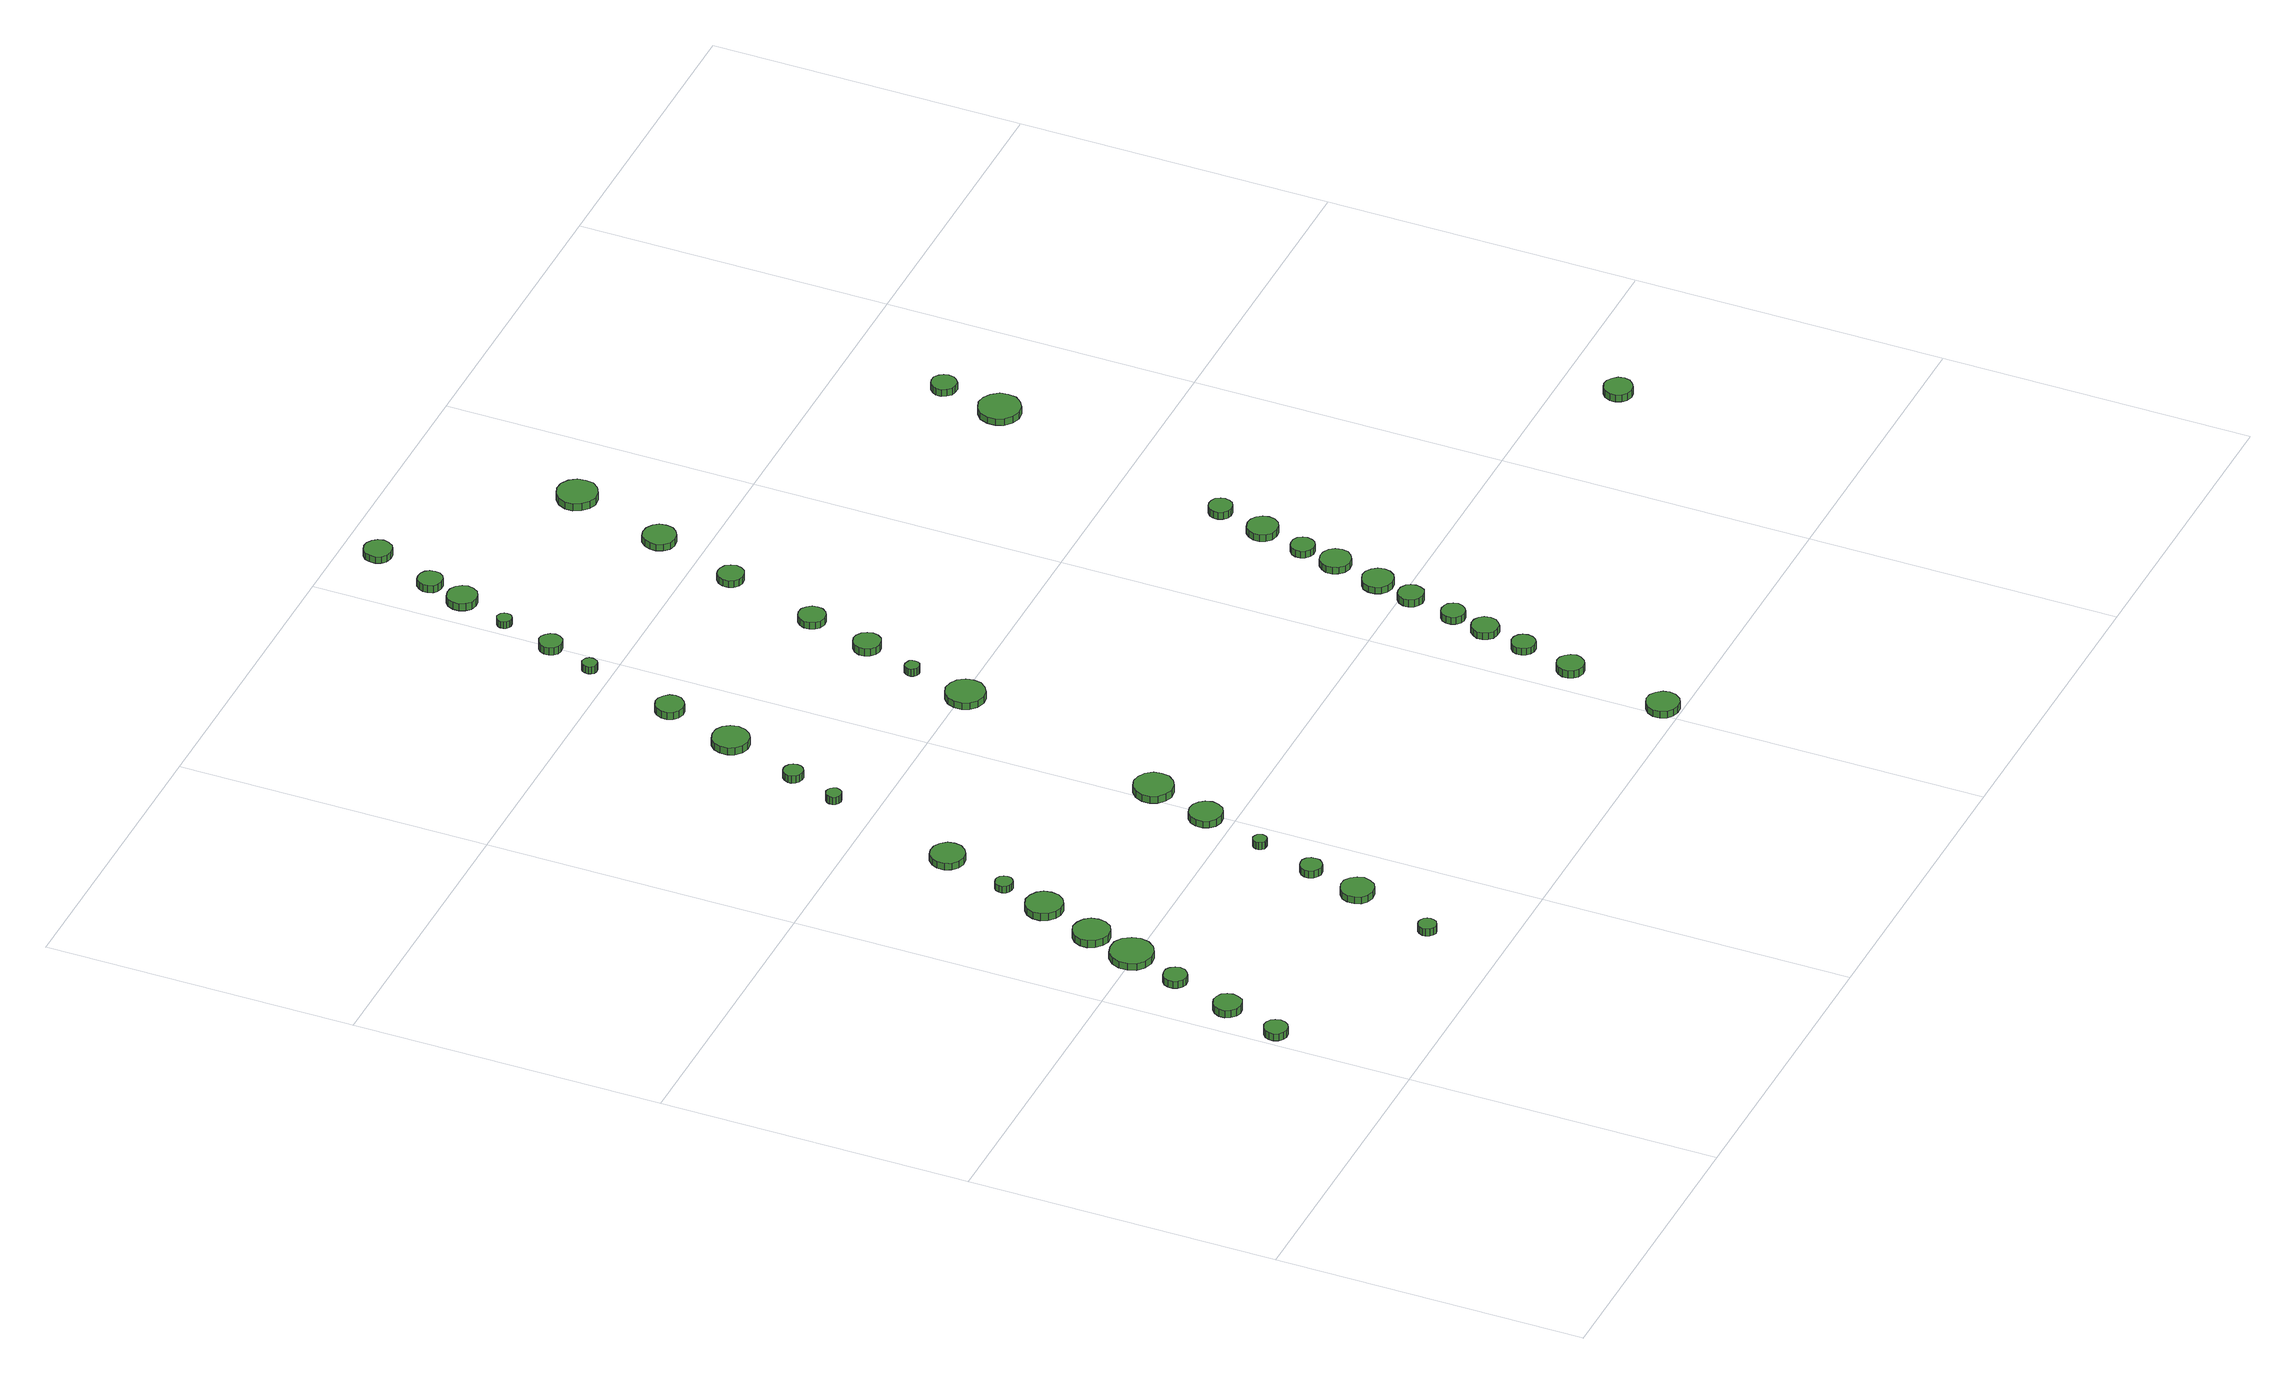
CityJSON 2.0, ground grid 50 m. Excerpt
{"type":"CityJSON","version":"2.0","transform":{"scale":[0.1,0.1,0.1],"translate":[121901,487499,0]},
"CityObjects":{
"tree1":{"type":"SolitaryVegetationObject","attributes":{"function":"something"},"geometry":[{"type":"MultiSurface","lod":"1","boundaries":[[[0,1,2,3,4,5,6,7,8,9,10,11,12,13,14]],[[15,16,17,18,19,20,21,22,23,24,25,26,27,28,29]],[[0,29,28,1]],[[1,28,27,2]],[[2,27,26,3]],[[3,26,25,4]],[[4,25,24,5]],[[5,24,23,6]],[[6,23,22,7]],[[7,22,21,8]],[[8,21,20,9]],[[9,20,19,10]],[[10,19,18,11]],[[11,18,17,12]],[[12,17,16,13]],[[13,16,15,14]],[[14,15,29,0]]]}]},
"tree2":{"type":"SolitaryVegetationObject","attributes":{"function":"something"},"geometry":[{"type":"MultiSurface","lod":"1","boundaries":[[[30,31,32,33,34,35,36,37,38,39,40,41,42,43,44]],[[45,46,47,48,49,50,51,52,53,54,55,56,57,58,59]],[[30,59,58,31]],[[31,58,57,32]],[[32,57,56,33]],[[33,56,55,34]],[[34,55,54,35]],[[35,54,53,36]],[[36,53,52,37]],[[37,52,51,38]],[[38,51,50,39]],[[39,50,49,40]],[[40,49,48,41]],[[41,48,47,42]],[[42,47,46,43]],[[43,46,45,44]],[[44,45,59,30]]]}]},
"tree3":{"type":"SolitaryVegetationObject","attributes":{"function":"something"},"geometry":[{"type":"MultiSurface","lod":"1","boundaries":[[[60,61,62,63,64,65,66,67,68,69,70,71,72,73,74]],[[75,76,77,78,79,80,81,82,83,84,85,86,87,88,89]],[[60,89,88,61]],[[61,88,87,62]],[[62,87,86,63]],[[63,86,85,64]],[[64,85,84,65]],[[65,84,83,66]],[[66,83,82,67]],[[67,82,81,68]],[[68,81,80,69]],[[69,80,79,70]],[[70,79,78,71]],[[71,78,77,72]],[[72,77,76,73]],[[73,76,75,74]],[[74,75,89,60]]]}]},
"tree4":{"type":"SolitaryVegetationObject","attributes":{"function":"something"},"geometry":[{"type":"MultiSurface","lod":"1","boundaries":[[[90,91,92,93,94,95,96,97,98,99,100,101,102,103,104]],[[105,106,107,108,109,110,111,112,113,114,115,116,117,118,119]],[[90,119,118,91]],[[91,118,117,92]],[[92,117,116,93]],[[93,116,115,94]],[[94,115,114,95]],[[95,114,113,96]],[[96,113,112,97]],[[97,112,111,98]],[[98,111,110,99]],[[99,110,109,100]],[[100,109,108,101]],[[101,108,107,102]],[[102,107,106,103]],[[103,106,105,104]],[[104,105,119,90]]]}]},
"tree5":{"type":"SolitaryVegetationObject","attributes":{"function":"something"},"geometry":[{"type":"MultiSurface","lod":"1","boundaries":[[[120,121,122,123,124,125,126,127,128,129,130,131,132,133,134]],[[135,136,137,138,139,140,141,142,143,144,145,146,147,148,149]],[[120,149,148,121]],[[121,148,147,122]],[[122,147,146,123]],[[123,146,145,124]],[[124,145,144,125]],[[125,144,143,126]],[[126,143,142,127]],[[127,142,141,128]],[[128,141,140,129]],[[129,140,139,130]],[[130,139,138,131]],[[131,138,137,132]],[[132,137,136,133]],[[133,136,135,134]],[[134,135,149,120]]]}]},
"tree6":{"type":"SolitaryVegetationObject","attributes":{"function":"something"},"geometry":[{"type":"MultiSurface","lod":"1","boundaries":[[[150,151,152,153,154,155,156,157,158,159,160,161,162,163,164]],[[165,166,167,168,169,170,171,172,173,174,175,176,177,178,179]],[[150,179,178,151]],[[151,178,177,152]],[[152,177,176,153]],[[153,176,175,154]],[[154,175,174,155]],[[155,174,173,156]],[[156,173,172,157]],[[157,172,171,158]],[[158,171,170,159]],[[159,170,169,160]],[[160,169,168,161]],[[161,168,167,162]],[[162,167,166,163]],[[163,166,165,164]],[[164,165,179,150]]]}]},
"tree7":{"type":"SolitaryVegetationObject","attributes":{"function":"something"},"geometry":[{"type":"MultiSurface","lod":"1","boundaries":[[[180,181,182,183,184,185,186,187,188,189,190,191,192,193,194]],[[195,196,197,198,199,200,201,202,203,204,205,206,207,208,209]],[[180,209,208,181]],[[181,208,207,182]],[[182,207,206,183]],[[183,206,205,184]],[[184,205,204,185]],[[185,204,203,186]],[[186,203,202,187]],[[187,202,201,188]],[[188,201,200,189]],[[189,200,199,190]],[[190,199,198,191]],[[191,198,197,192]],[[192,197,196,193]],[[193,196,195,194]],[[194,195,209,180]]]}]},
"tree8":{"type":"SolitaryVegetationObject","attributes":{"function":"something"},"geometry":[{"type":"MultiSurface","lod":"1","boundaries":[[[210,211,212,213,214,215,216,217,218,219,220,221,222,223,224]],[[225,226,227,228,229,230,231,232,233,234,235,236,237,238,239]],[[210,239,238,211]],[[211,238,237,212]],[[212,237,236,213]],[[213,236,235,214]],[[214,235,234,215]],[[215,234,233,216]],[[216,233,232,217]],[[217,232,231,218]],[[218,231,230,219]],[[219,230,229,220]],[[220,229,228,221]],[[221,228,227,222]],[[222,227,226,223]],[[223,226,225,224]],[[224,225,239,210]]]}]},
"tree9":{"type":"SolitaryVegetationObject","attributes":{"function":"something"},"geometry":[{"type":"MultiSurface","lod":"1","boundaries":[[[240,241,242,243,244,245,246,247,248,249,250,251,252,253,254]],[[255,256,257,258,259,260,261,262,263,264,265,266,267,268,269]],[[240,269,268,241]],[[241,268,267,242]],[[242,267,266,243]],[[243,266,265,244]],[[244,265,264,245]],[[245,264,263,246]],[[246,263,262,247]],[[247,262,261,248]],[[248,261,260,249]],[[249,260,259,250]],[[250,259,258,251]],[[251,258,257,252]],[[252,257,256,253]],[[253,256,255,254]],[[254,255,269,240]]]}]},
"tree10":{"type":"SolitaryVegetationObject","attributes":{"function":"something"},"geometry":[{"type":"MultiSurface","lod":"1","boundaries":[[[270,271,272,273,274,275,276,277,278,279,280,281,282,283,284]],[[285,286,287,288,289,290,291,292,293,294,295,296,297,298,299]],[[270,299,298,271]],[[271,298,297,272]],[[272,297,296,273]],[[273,296,295,274]],[[274,295,294,275]],[[275,294,293,276]],[[276,293,292,277]],[[277,292,291,278]],[[278,291,290,279]],[[279,290,289,280]],[[280,289,288,281]],[[281,288,287,282]],[[282,287,286,283]],[[283,286,285,284]],[[284,285,299,270]]]}]},
"tree11":{"type":"SolitaryVegetationObject","attributes":{"function":"something"},"geometry":[{"type":"MultiSurface","lod":"1","boundaries":[[[300,301,302,303,304,305,306,307,308,309,310,311,312,313,314]],[[315,316,317,318,319,320,321,322,323,324,325,326,327,328,329]],[[300,329,328,301]],[[301,328,327,302]],[[302,327,326,303]],[[303,326,325,304]],[[304,325,324,305]],[[305,324,323,306]],[[306,323,322,307]],[[307,322,321,308]],[[308,321,320,309]],[[309,320,319,310]],[[310,319,318,311]],[[311,318,317,312]],[[312,317,316,313]],[[313,316,315,314]],[[314,315,329,300]]]}]},
"tree12":{"type":"SolitaryVegetationObject","attributes":{"function":"something"},"geometry":[{"type":"MultiSurface","lod":"1","boundaries":[[[330,331,332,333,334,335,336,337,338,339,340,341,342,343,344]],[[345,346,347,348,349,350,351,352,353,354,355,356,357,358,359]],[[330,359,358,331]],[[331,358,357,332]],[[332,357,356,333]],[[333,356,355,334]],[[334,355,354,335]],[[335,354,353,336]],[[336,353,352,337]],[[337,352,351,338]],[[338,351,350,339]],[[339,350,349,340]],[[340,349,348,341]],[[341,348,347,342]],[[342,347,346,343]],[[343,346,345,344]],[[344,345,359,330]]]}]},
"tree13":{"type":"SolitaryVegetationObject","attributes":{"function":"something"},"geometry":[{"type":"MultiSurface","lod":"1","boundaries":[[[360,361,362,363,364,365,366,367,368,369,370,371,372,373,374]],[[375,376,377,378,379,380,381,382,383,384,385,386,387,388,389]],[[360,389,388,361]],[[361,388,387,362]],[[362,387,386,363]],[[363,386,385,364]],[[364,385,384,365]],[[365,384,383,366]],[[366,383,382,367]],[[367,382,381,368]],[[368,381,380,369]],[[369,380,379,370]],[[370,379,378,371]],[[371,378,377,372]],[[372,377,376,373]],[[373,376,375,374]],[[374,375,389,360]]]}]},
"tree14":{"type":"SolitaryVegetationObject","attributes":{"function":"something"},"geometry":[{"type":"MultiSurface","lod":"1","boundaries":[[[390,391,392,393,394,395,396,397,398,399,400,401,402,403,404]],[[405,406,407,408,409,410,411,412,413,414,415,416,417,418,419]],[[390,419,418,391]],[[391,418,417,392]],[[392,417,416,393]],[[393,416,415,394]],[[394,415,414,395]],[[395,414,413,396]],[[396,413,412,397]],[[397,412,411,398]],[[398,411,410,399]],[[399,410,409,400]],[[400,409,408,401]],[[401,408,407,402]],[[402,407,406,403]],[[403,406,405,404]],[[404,405,419,390]]]}]},
"tree15":{"type":"SolitaryVegetationObject","attributes":{"function":"something"},"geometry":[{"type":"MultiSurface","lod":"1","boundaries":[[[420,421,422,423,424,425,426,427,428,429,430,431,432,433,434]],[[435,436,437,438,439,440,441,442,443,444,445,446,447,448,449]],[[420,449,448,421]],[[421,448,447,422]],[[422,447,446,423]],[[423,446,445,424]],[[424,445,444,425]],[[425,444,443,426]],[[426,443,442,427]],[[427,442,441,428]],[[428,441,440,429]],[[429,440,439,430]],[[430,439,438,431]],[[431,438,437,432]],[[432,437,436,433]],[[433,436,435,434]],[[434,435,449,420]]]}]},
"tree16":{"type":"SolitaryVegetationObject","attributes":{"function":"something"},"geometry":[{"type":"MultiSurface","lod":"1","boundaries":[[[450,451,452,453,454,455,456,457,458,459,460,461,462,463,464]],[[465,466,467,468,469,470,471,472,473,474,475,476,477,478,479]],[[450,479,478,451]],[[451,478,477,452]],[[452,477,476,453]],[[453,476,475,454]],[[454,475,474,455]],[[455,474,473,456]],[[456,473,472,457]],[[457,472,471,458]],[[458,471,470,459]],[[459,470,469,460]],[[460,469,468,461]],[[461,468,467,462]],[[462,467,466,463]],[[463,466,465,464]],[[464,465,479,450]]]}]},
"tree17":{"type":"SolitaryVegetationObject","attributes":{"function":"something"},"geometry":[{"type":"MultiSurface","lod":"1","boundaries":[[[480,481,482,483,484,485,486,487,488,489,490,491,492,493,494]],[[495,496,497,498,499,500,501,502,503,504,505,506,507,508,509]],[[480,509,508,481]],[[481,508,507,482]],[[482,507,506,483]],[[483,506,505,484]],[[484,505,504,485]],[[485,504,503,486]],[[486,503,502,487]],[[487,502,501,488]],[[488,501,500,489]],[[489,500,499,490]],[[490,499,498,491]],[[491,498,497,492]],[[492,497,496,493]],[[493,496,495,494]],[[494,495,509,480]]]}]},
"tree18":{"type":"SolitaryVegetationObject","attributes":{"function":"something"},"geometry":[{"type":"MultiSurface","lod":"1","boundaries":[[[510,511,512,513,514,515,516,517,518,519,520,521,522,523,524]],[[525,526,527,528,529,530,531,532,533,534,535,536,537,538,539]],[[510,539,538,511]],[[511,538,537,512]],[[512,537,536,513]],[[513,536,535,514]],[[514,535,534,515]],[[515,534,533,516]],[[516,533,532,517]],[[517,532,531,518]],[[518,531,530,519]],[[519,530,529,520]],[[520,529,528,521]],[[521,528,527,522]],[[522,527,526,523]],[[523,526,525,524]],[[524,525,539,510]]]}]},
"tree19":{"type":"SolitaryVegetationObject","attributes":{"function":"something"},"geometry":[{"type":"MultiSurface","lod":"1","boundaries":[[[540,541,542,543,544,545,546,547,548,549,550,551,552,553,554]],[[555,556,557,558,559,560,561,562,563,564,565,566,567,568,569]],[[540,569,568,541]],[[541,568,567,542]],[[542,567,566,543]],[[543,566,565,544]],[[544,565,564,545]],[[545,564,563,546]],[[546,563,562,547]],[[547,562,561,548]],[[548,561,560,549]],[[549,560,559,550]],[[550,559,558,551]],[[551,558,557,552]],[[552,557,556,553]],[[553,556,555,554]],[[554,555,569,540]]]}]},
"tree20":{"type":"SolitaryVegetationObject","attributes":{"function":"something"},"geometry":[{"type":"MultiSurface","lod":"1","boundaries":[[[570,571,572,573,574,575,576,577,578,579,580,581,582,583,584]],[[585,586,587,588,589,590,591,592,593,594,595,596,597,598,599]],[[570,599,598,571]],[[571,598,597,572]],[[572,597,596,573]],[[573,596,595,574]],[[574,595,594,575]],[[575,594,593,576]],[[576,593,592,577]],[[577,592,591,578]],[[578,591,590,579]],[[579,590,589,580]],[[580,589,588,581]],[[581,588,587,582]],[[582,587,586,583]],[[583,586,585,584]],[[584,585,599,570]]]}]},
"tree21":{"type":"SolitaryVegetationObject","attributes":{"function":"something"},"geometry":[{"type":"MultiSurface","lod":"1","boundaries":[[[600,601,602,603,604,605,606,607,608,609,610,611,612,613,614]],[[615,616,617,618,619,620,621,622,623,624,625,626,627,628,629]],[[600,629,628,601]],[[601,628,627,602]],[[602,627,626,603]],[[603,626,625,604]],[[604,625,624,605]],[[605,624,623,606]],[[606,623,622,607]],[[607,622,621,608]],[[608,621,620,609]],[[609,620,619,610]],[[610,619,618,611]],[[611,618,617,612]],[[612,617,616,613]],[[613,616,615,614]],[[614,615,629,600]]]}]},
"tree22":{"type":"SolitaryVegetationObject","attributes":{"function":"something"},"geometry":[{"type":"MultiSurface","lod":"1","boundaries":[[[630,631,632,633,634,635,636,637,638,639,640,641,642,643,644]],[[645,646,647,648,649,650,651,652,653,654,655,656,657,658,659]],[[630,659,658,631]],[[631,658,657,632]],[[632,657,656,633]],[[633,656,655,634]],[[634,655,654,635]],[[635,654,653,636]],[[636,653,652,637]],[[637,652,651,638]],[[638,651,650,639]],[[639,650,649,640]],[[640,649,648,641]],[[641,648,647,642]],[[642,647,646,643]],[[643,646,645,644]],[[644,645,659,630]]]}]},
"tree23":{"type":"SolitaryVegetationObject","attributes":{"function":"something"},"geometry":[{"type":"MultiSurface","lod":"1","boundaries":[[[660,661,662,663,664,665,666,667,668,669,670,671,672,673,674]],[[675,676,677,678,679,680,681,682,683,684,685,686,687,688,689]],[[660,689,688,661]],[[661,688,687,662]],[[662,687,686,663]],[[663,686,685,664]],[[664,685,684,665]],[[665,684,683,666]],[[666,683,682,667]],[[667,682,681,668]],[[668,681,680,669]],[[669,680,679,670]],[[670,679,678,671]],[[671,678,677,672]],[[672,677,676,673]],[[673,676,675,674]],[[674,675,689,660]]]}]},
"tree24":{"type":"SolitaryVegetationObject","attributes":{"function":"something"},"geometry":[{"type":"MultiSurface","lod":"1","boundaries":[[[690,691,692,693,694,695,696,697,698,699,700,701,702,703,704]],[[705,706,707,708,709,710,711,712,713,714,715,716,717,718,719]],[[690,719,718,691]],[[691,718,717,692]],[[692,717,716,693]],[[693,716,715,694]],[[694,715,714,695]],[[695,714,713,696]],[[696,713,712,697]],[[697,712,711,698]],[[698,711,710,699]],[[699,710,709,700]],[[700,709,708,701]],[[701,708,707,702]],[[702,707,706,703]],[[703,706,705,704]],[[704,705,719,690]]]}]},
"tree25":{"type":"SolitaryVegetationObject","attributes":{"function":"something"},"geometry":[{"type":"MultiSurface","lod":"1","boundaries":[[[720,721,722,723,724,725,726,727,728,729,730,731,732,733,734]],[[735,736,737,738,739,740,741,742,743,744,745,746,747,748,749]],[[720,749,748,721]],[[721,748,747,722]],[[722,747,746,723]],[[723,746,745,724]],[[724,745,744,725]],[[725,744,743,726]],[[726,743,742,727]],[[727,742,741,728]],[[728,741,740,729]],[[729,740,739,730]],[[730,739,738,731]],[[731,738,737,732]],[[732,737,736,733]],[[733,736,735,734]],[[734,735,749,720]]]}]},
"tree26":{"type":"SolitaryVegetationObject","attributes":{"function":"something"},"geometry":[{"type":"MultiSurface","lod":"1","boundaries":[[[750,751,752,753,754,755,756,757,758,759,760,761,762,763,764]],[[765,766,767,768,769,770,771,772,773,774,775,776,777,778,779]],[[750,779,778,751]],[[751,778,777,752]],[[752,777,776,753]],[[753,776,775,754]],[[754,775,774,755]],[[755,774,773,756]],[[756,773,772,757]],[[757,772,771,758]],[[758,771,770,759]],[[759,770,769,760]],[[760,769,768,761]],[[761,768,767,762]],[[762,767,766,763]],[[763,766,765,764]],[[764,765,779,750]]]}]},
"tree27":{"type":"SolitaryVegetationObject","attributes":{"function":"something"},"geometry":[{"type":"MultiSurface","lod":"1","boundaries":[[[780,781,782,783,784,785,786,787,788,789,790,791,792,793,794]],[[795,796,797,798,799,800,801,802,803,804,805,806,807,808,809]],[[780,809,808,781]],[[781,808,807,782]],[[782,807,806,783]],[[783,806,805,784]],[[784,805,804,785]],[[785,804,803,786]],[[786,803,802,787]],[[787,802,801,788]],[[788,801,800,789]],[[789,800,799,790]],[[790,799,798,791]],[[791,798,797,792]],[[792,797,796,793]],[[793,796,795,794]],[[794,795,809,780]]]}]},
"tree28":{"type":"SolitaryVegetationObject","attributes":{"function":"something"},"geometry":[{"type":"MultiSurface","lod":"1","boundaries":[[[810,811,812,813,814,815,816,817,818,819,820,821,822,823,824]],[[825,826,827,828,829,830,831,832,833,834,835,836,837,838,839]],[[810,839,838,811]],[[811,838,837,812]],[[812,837,836,813]],[[813,836,835,814]],[[814,835,834,815]],[[815,834,833,816]],[[816,833,832,817]],[[817,832,831,818]],[[818,831,830,819]],[[819,830,829,820]],[[820,829,828,821]],[[821,828,827,822]],[[822,827,826,823]],[[823,826,825,824]],[[824,825,839,810]]]}]},
"tree29":{"type":"SolitaryVegetationObject","attributes":{"function":"something"},"geometry":[{"type":"MultiSurface","lod":"1","boundaries":[[[840,841,842,843,844,845,846,847,848,849,850,851,852,853,854]],[[855,856,857,858,859,860,861,862,863,864,865,866,867,868,869]],[[840,869,868,841]],[[841,868,867,842]],[[842,867,866,843]],[[843,866,865,844]],[[844,865,864,845]],[[845,864,863,846]],[[846,863,862,847]],[[847,862,861,848]],[[848,861,860,849]],[[849,860,859,850]],[[850,859,858,851]],[[851,858,857,852]],[[852,857,856,853]],[[853,856,855,854]],[[854,855,869,840]]]}]},
"tree30":{"type":"SolitaryVegetationObject","attributes":{"function":"something"},"geometry":[{"type":"MultiSurface","lod":"1","boundaries":[[[870,871,872,873,874,875,876,877,878,879,880,881,882,883,884]],[[885,886,887,888,889,890,891,892,893,894,895,896,897,898,899]],[[870,899,898,871]],[[871,898,897,872]],[[872,897,896,873]],[[873,896,895,874]],[[874,895,894,875]],[[875,894,893,876]],[[876,893,892,877]],[[877,892,891,878]],[[878,891,890,879]],[[879,890,889,880]],[[880,889,888,881]],[[881,888,887,882]],[[882,887,886,883]],[[883,886,885,884]],[[884,885,899,870]]]}]},
"tree31":{"type":"SolitaryVegetationObject","attributes":{"function":"something"},"geometry":[{"type":"MultiSurface","lod":"1","boundaries":[[[900,901,902,903,904,905,906,907,908,909,910,911,912,913,914]],[[915,916,917,918,919,920,921,922,923,924,925,926,927,928,929]],[[900,929,928,901]],[[901,928,927,902]],[[902,927,926,903]],[[903,926,925,904]],[[904,925,924,905]],[[905,924,923,906]],[[906,923,922,907]],[[907,922,921,908]],[[908,921,920,909]],[[909,920,919,910]],[[910,919,918,911]],[[911,918,917,912]],[[912,917,916,913]],[[913,916,915,914]],[[914,915,929,900]]]}]},
"tree32":{"type":"SolitaryVegetationObject","attributes":{"function":"something"},"geometry":[{"type":"MultiSurface","lod":"1","boundaries":[[[930,931,932,933,934,935,936,937,938,939,940,941,942,943,944]],[[945,946,947,948,949,950,951,952,953,954,955,956,957,958,959]],[[930,959,958,931]],[[931,958,957,932]],[[932,957,956,933]],[[933,956,955,934]],[[934,955,954,935]],[[935,954,953,936]],[[936,953,952,937]],[[937,952,951,938]],[[938,951,950,939]],[[939,950,949,940]],[[940,949,948,941]],[[941,948,947,942]],[[942,947,946,943]],[[943,946,945,944]],[[944,945,959,930]]]}]},
"tree33":{"type":"SolitaryVegetationObject","attributes":{"function":"something"},"geometry":[{"type":"MultiSurface","lod":"1","boundaries":[[[960,961,962,963,964,965,966,967,968,969,970,971,972,973,974]],[[975,976,977,978,979,980,981,982,983,984,985,986,987,988,989]],[[960,989,988,961]],[[961,988,987,962]],[[962,987,986,963]],[[963,986,985,964]],[[964,985,984,965]],[[965,984,983,966]],[[966,983,982,967]],[[967,982,981,968]],[[968,981,980,969]],[[969,980,979,970]],[[970,979,978,971]],[[971,978,977,972]],[[972,977,976,973]],[[973,976,975,974]],[[974,975,989,960]]]}]},
"tree34":{"type":"SolitaryVegetationObject","attributes":{"function":"something"},"geometry":[{"type":"MultiSurface","lod":"1","boundaries":[[[990,991,992,993,994,995,996,997,998,999,1000,1001,1002,1003,1004]],[[1005,1006,1007,1008,1009,1010,1011,1012,1013,1014,1015,1016,1017,1018,1019]],[[990,1019,1018,991]],[[991,1018,1017,992]],[[992,1017,1016,993]],[[993,1016,1015,994]],[[994,1015,1014,995]],[[995,1014,1013,996]],[[996,1013,1012,997]],[[997,1012,1011,998]],[[998,1011,1010,999]],[[999,1010,1009,1000]],[[1000,1009,1008,1001]],[[1001,1008,1007,1002]],[[1002,1007,1006,1003]],[[1003,1006,1005,1004]],[[1004,1005,1019,990]]]}]},
"tree35":{"type":"SolitaryVegetationObject","attributes":{"function":"something"},"geometry":[{"type":"MultiSurface","lod":"1","boundaries":[[[1020,1021,1022,1023,1024,1025,1026,1027,1028,1029,1030,1031,1032,1033,1034]],[[1035,1036,1037,1038,1039,1040,1041,1042,1043,1044,1045,1046,1047,1048,1049]],[[1020,1049,1048,1021]],[[1021,1048,1047,1022]],[[1022,1047,1046,1023]],[[1023,1046,1045,1024]],[[1024,1045,1044,1025]],[[1025,1044,1043,1026]],[[1026,1043,1042,1027]],[[1027,1042,1041,1028]],[[1028,1041,1040,1029]],[[1029,1040,1039,1030]],[[1030,1039,1038,1031]],[[1031,1038,1037,1032]],[[1032,1037,1036,1033]],[[1033,1036,1035,1034]],[[1034,1035,1049,1020]]]}]},
"tree36":{"type":"SolitaryVegetationObject","attributes":{"function":"something"},"geometry":[{"type":"MultiSurface","lod":"1","boundaries":[[[1050,1051,1052,1053,1054,1055,1056,1057,1058,1059,1060,1061,1062,1063,1064]],[[1065,1066,1067,1068,1069,1070,1071,1072,1073,1074,1075,1076,1077,1078,1079]],[[1050,1079,1078,1051]],[[1051,1078,1077,1052]],[[1052,1077,1076,1053]],[[1053,1076,1075,1054]],[[1054,1075,1074,1055]],[[1055,1074,1073,1056]],[[1056,1073,1072,1057]],[[1057,1072,1071,1058]],[[1058,1071,1070,1059]],[[1059,1070,1069,1060]],[[1060,1069,1068,1061]],[[1061,1068,1067,1062]],[[1062,1067,1066,1063]],[[1063,1066,1065,1064]],[[1064,1065,1079,1050]]]}]},
"tree37":{"type":"SolitaryVegetationObject","attributes":{"function":"something"},"geometry":[{"type":"MultiSurface","lod":"1","boundaries":[[[1080,1081,1082,1083,1084,1085,1086,1087,1088,1089,1090,1091,1092,1093,1094]],[[1095,1096,1097,1098,1099,1100,1101,1102,1103,1104,1105,1106,1107,1108,1109]],[[1080,1109,1108,1081]],[[1081,1108,1107,1082]],[[1082,1107,1106,1083]],[[1083,1106,1105,1084]],[[1084,1105,1104,1085]],[[1085,1104,1103,1086]],[[1086,1103,1102,1087]],[[1087,1102,1101,1088]],[[1088,1101,1100,1089]],[[1089,1100,1099,1090]],[[1090,1099,1098,1091]],[[1091,1098,1097,1092]],[[1092,1097,1096,1093]],[[1093,1096,1095,1094]],[[1094,1095,1109,1080]]]}]},
"tree38":{"type":"SolitaryVegetationObject","attributes":{"function":"something"},"geometry":[{"type":"MultiSurface","lod":"1","boundaries":[[[1110,1111,1112,1113,1114,1115,1116,1117,1118,1119,1120,1121,1122,1123,1124]],[[1125,1126,1127,1128,1129,1130,1131,1132,1133,1134,1135,1136,1137,1138,1139]],[[1110,1139,1138,1111]],[[1111,1138,1137,1112]],[[1112,1137,1136,1113]],[[1113,1136,1135,1114]],[[1114,1135,1134,1115]],[[1115,1134,1133,1116]],[[1116,1133,1132,1117]],[[1117,1132,1131,1118]],[[1118,1131,1130,1119]],[[1119,1130,1129,1120]],[[1120,1129,1128,1121]],[[1121,1128,1127,1122]],[[1122,1127,1126,1123]],[[1123,1126,1125,1124]],[[1124,1125,1139,1110]]]}]},
"tree39":{"type":"SolitaryVegetationObject","attributes":{"function":"something"},"geometry":[{"type":"MultiSurface","lod":"1","boundaries":[[[1140,1141,1142,1143,1144,1145,1146,1147,1148,1149,1150,1151,1152,1153,1154]],[[1155,1156,1157,1158,1159,1160,1161,1162,1163,1164,1165,1166,1167,1168,1169]],[[1140,1169,1168,1141]],[[1141,1168,1167,1142]],[[1142,1167,1166,1143]],[[1143,1166,1165,1144]],[[1144,1165,1164,1145]],[[1145,1164,1163,1146]],[[1146,1163,1162,1147]],[[1147,1162,1161,1148]],[[1148,1161,1160,1149]],[[1149,1160,1159,1150]],[[1150,1159,1158,1151]],[[1151,1158,1157,1152]],[[1152,1157,1156,1153]],[[1153,1156,1155,1154]],[[1154,1155,1169,1140]]]}]},
"tree40":{"type":"SolitaryVegetationObject","attributes":{"function":"something"},"geometry":[{"type":"MultiSurface","lod":"1","boundaries":[[[1170,1171,1172,1173,1174,1175,1176,1177,1178,1179,1180,1181,1182,1183,1184]],[[1185,1186,1187,1188,1189,1190,1191,1192,1193,1194,1195,1196,1197,1198,1199]],[[1170,1199,1198,1171]],[[1171,1198,1197,1172]],[[1172,1197,1196,1173]],[[1173,1196,1195,1174]],[[1174,1195,1194,1175]],[[1175,1194,1193,1176]],[[1176,1193,1192,1177]],[[1177,1192,1191,1178]],[[1178,1191,1190,1179]],[[1179,1190,1189,1180]],[[1180,1189,1188,1181]],[[1181,1188,1187,1182]],[[1182,1187,1186,1183]],[[1183,1186,1185,1184]],[[1184,1185,1199,1170]]]}]},
"tree41":{"type":"SolitaryVegetationObject","attributes":{"function":"something"},"geometry":[{"type":"MultiSurface","lod":"1","boundaries":[[[1200,1201,1202,1203,1204,1205,1206,1207,1208,1209,1210,1211,1212,1213,1214]],[[1215,1216,1217,1218,1219,1220,1221,1222,1223,1224,1225,1226,1227,1228,1229]],[[1200,1229,1228,1201]],[[1201,1228,1227,1202]],[[1202,1227,1226,1203]],[[1203,1226,1225,1204]],[[1204,1225,1224,1205]],[[1205,1224,1223,1206]],[[1206,1223,1222,1207]],[[1207,1222,1221,1208]],[[1208,1221,1220,1209]],[[1209,1220,1219,1210]],[[1210,1219,1218,1211]],[[1211,1218,1217,1212]],[[1212,1217,1216,1213]],[[1213,1216,1215,1214]],[[1214,1215,1229,1200]]]}]},
"tree42":{"type":"SolitaryVegetationObject","attributes":{"function":"something"},"geometry":[{"type":"MultiSurface","lod":"1","boundaries":[[[1230,1231,1232,1233,1234,1235,1236,1237,1238,1239,1240,1241,1242,1243,1244]],[[1245,1246,1247,1248,1249,1250,1251,1252,1253,1254,1255,1256,1257,1258,1259]],[[1230,1259,1258,1231]],[[1231,1258,1257,1232]],[[1232,1257,1256,1233]],[[1233,1256,1255,1234]],[[1234,1255,1254,1235]],[[1235,1254,1253,1236]],[[1236,1253,1252,1237]],[[1237,1252,1251,1238]],[[1238,1251,1250,1239]],[[1239,1250,1249,1240]],[[1240,1249,1248,1241]],[[1241,1248,1247,1242]],[[1242,1247,1246,1243]],[[1243,1246,1245,1244]],[[1244,1245,1259,1230]]]}]},
"tree43":{"type":"SolitaryVegetationObject","attributes":{"function":"something"},"geometry":[{"type":"MultiSurface","lod":"1","boundaries":[[[1260,1261,1262,1263,1264,1265,1266,1267,1268,1269,1270,1271,1272,1273,1274]],[[1275,1276,1277,1278,1279,1280,1281,1282,1283,1284,1285,1286,1287,1288,1289]],[[1260,1289,1288,1261]],[[1261,1288,1287,1262]],[[1262,1287,1286,1263]],[[1263,1286,1285,1264]],[[1264,1285,1284,1265]],[[1265,1284,1283,1266]],[[1266,1283,1282,1267]],[[1267,1282,1281,1268]],[[1268,1281,1280,1269]],[[1269,1280,1279,1270]],[[1270,1279,1278,1271]],[[1271,1278,1277,1272]],[[1272,1277,1276,1273]],[[1273,1276,1275,1274]],[[1274,1275,1289,1260]]]}]},
"tree44":{"type":"SolitaryVegetationObject","attributes":{"function":"something"},"geometry":[{"type":"MultiSurface","lod":"1","boundaries":[[[1290,1291,1292,1293,1294,1295,1296,1297,1298,1299,1300,1301,1302,1303,1304]],[[1305,1306,1307,1308,1309,1310,1311,1312,1313,1314,1315,1316,1317,1318,1319]],[[1290,1319,1318,1291]],[[1291,1318,1317,1292]],[[1292,1317,1316,1293]],[[1293,1316,1315,1294]],[[1294,1315,1314,1295]],[[1295,1314,1313,1296]],[[1296,1313,1312,1297]],[[1297,1312,1311,1298]],[[1298,1311,1310,1299]],[[1299,1310,1309,1300]],[[1300,1309,1308,1301]],[[1301,1308,1307,1302]],[[1302,1307,1306,1303]],[[1303,1306,1305,1304]],[[1304,1305,1319,1290]]]}]},
"tree45":{"type":"SolitaryVegetationObject","attributes":{"function":"something"},"geometry":[{"type":"MultiSurface","lod":"1","boundaries":[[[1320,1321,1322,1323,1324,1325,1326,1327,1328,1329,1330,1331,1332,1333,1334]],[[1335,1336,1337,1338,1339,1340,1341,1342,1343,1344,1345,1346,1347,1348,1349]],[[1320,1349,1348,1321]],[[1321,1348,1347,1322]],[[1322,1347,1346,1323]],[[1323,1346,1345,1324]],[[1324,1345,1344,1325]],[[1325,1344,1343,1326]],[[1326,1343,1342,1327]],[[1327,1342,1341,1328]],[[1328,1341,1340,1329]],[[1329,1340,1339,1330]],[[1330,1339,1338,1331]],[[1331,1338,1337,1332]],[[1332,1337,1336,1333]],[[1333,1336,1335,1334]],[[1334,1335,1349,1320]]]}]}
},
"vertices":[
[45,228,16],[43,236,16],[39,242,16],[32,246,16],[24,247,16],[17,244,16],[11,239,16],[8,232,16],[8,224,16],[11,217,16],[17,212,16],[24,209,16],[32,210,16],[39,214,16],[43,220,16],[43,220,3],[39,214,3],[32,210,3],[24,209,3],[17,212,3],[11,217,3],[8,224,3],[8,232,3],[11,239,3],[17,244,3],[24,247,3],[32,246,3],[39,242,3],[43,236,3],[45,228,3],
[77,319,16],[75,328,16],[70,336,16],[62,340,16],[53,341,16],[44,338,16],[37,332,16],[33,324,16],[33,314,16],[37,306,16],[44,299,16],[53,297,16],[62,298,16],[70,302,16],[75,310,16],[75,310,3],[70,302,3],[62,298,3],[53,297,3],[44,299,3],[37,306,3],[33,314,3],[33,324,3],[37,332,3],[44,338,3],[53,341,3],[62,340,3],[70,336,3],[75,328,3],[77,319,3],
[108,419,16],[106,426,16],[101,433,16],[95,437,16],[87,437,16],[80,435,16],[74,430,16],[71,423,16],[71,415,16],[74,408,16],[80,403,16],[87,400,16],[95,401,16],[101,405,16],[106,411,16],[106,411,3],[101,405,3],[95,401,3],[87,400,3],[80,403,3],[74,408,3],[71,415,3],[71,423,3],[74,430,3],[80,435,3],[87,437,3],[95,437,3],[101,433,3],[106,426,3],[108,419,3],
[152,502,16],[149,516,16],[141,528,16],[129,535,16],[115,536,16],[101,532,16],[90,522,16],[85,509,16],[85,495,16],[90,482,16],[101,473,16],[115,468,16],[129,470,16],[141,477,16],[149,488,16],[149,488,4],[141,477,4],[129,470,4],[115,468,4],[101,473,4],[90,482,4],[85,495,4],[85,509,4],[90,522,4],[101,532,4],[115,536,4],[129,535,4],[141,528,4],[149,516,4],[152,502,4],
[172,579,16],[170,591,16],[163,600,16],[152,606,16],[140,608,16],[129,604,16],[120,596,16],[115,585,16],[115,573,16],[120,562,16],[129,554,16],[140,550,16],[152,551,16],[163,557,16],[170,567,16],[170,567,3],[163,557,3],[152,551,3],[140,550,3],[129,554,3],[120,562,3],[115,573,3],[115,585,3],[120,596,3],[129,604,3],[140,608,3],[152,606,3],[163,600,3],[170,591,3],[172,579,3],
[207,671,16],[205,683,16],[198,692,16],[187,698,16],[175,700,16],[164,696,16],[155,688,16],[150,677,16],[150,665,16],[155,654,16],[164,646,16],[175,642,16],[187,643,16],[198,649,16],[205,659,16],[205,659,3],[198,649,3],[187,643,3],[175,642,3],[164,646,3],[155,654,3],[150,665,3],[150,677,3],[155,688,3],[164,696,3],[175,700,3],[187,698,3],[198,692,3],[205,683,3],[207,671,3],
[372,126,15],[371,131,15],[368,136,15],[362,139,15],[357,140,15],[351,138,15],[347,134,15],[344,128,15],[344,123,15],[347,117,15],[351,113,15],[357,111,15],[362,112,15],[368,115,15],[371,120,15],[371,120,2],[368,115,2],[362,112,2],[357,111,2],[351,113,2],[347,117,2],[344,123,2],[344,128,2],[347,134,2],[351,138,2],[357,140,2],[362,139,2],[368,136,2],[371,131,2],[372,126,2],
[218,747,16],[217,753,16],[213,758,16],[208,761,16],[203,761,16],[197,759,16],[193,756,16],[191,750,16],[191,745,16],[193,739,16],[197,736,16],[203,734,16],[208,734,16],[213,737,16],[217,742,16],[217,742,4],[213,737,4],[208,734,4],[203,734,4],[197,736,4],[193,739,4],[191,745,4],[191,750,4],[193,756,4],[197,759,4],[203,761,4],[208,761,4],[213,758,4],[217,753,4],[218,747,4],
[427,258,16],[424,268,16],[418,277,16],[409,283,16],[398,284,16],[387,280,16],[379,273,16],[375,263,16],[375,252,16],[379,242,16],[387,235,16],[398,232,16],[409,233,16],[418,238,16],[424,247,16],[424,247,4],[418,238,4],[409,233,4],[398,232,4],[387,235,4],[379,242,4],[375,252,4],[375,263,4],[379,273,4],[387,280,4],[398,284,4],[409,283,4],[418,277,4],[424,268,4],[427,258,4],
[264,853,16],[262,864,16],[255,873,16],[245,879,16],[234,880,16],[223,877,16],[215,869,16],[210,859,16],[210,847,16],[215,837,16],[223,829,16],[234,826,16],[245,827,16],[255,833,16],[262,842,16],[262,842,4],[255,833,4],[245,827,4],[234,826,4],[223,829,4],[215,837,4],[210,847,4],[210,859,4],[215,869,4],[223,877,4],[234,880,4],[245,879,4],[255,873,4],[262,864,4],[264,853,4],
[443,344,16],[442,351,16],[438,357,16],[432,361,16],[424,361,16],[418,359,16],[412,354,16],[409,348,16],[409,341,16],[412,334,16],[418,329,16],[424,327,16],[432,328,16],[438,332,16],[442,337,16],[442,337,3],[438,332,3],[432,328,3],[424,327,3],[418,329,3],[412,334,3],[409,341,3],[409,348,3],[412,354,3],[418,359,3],[424,361,3],[432,361,3],[438,357,3],[442,351,3],[443,344,3],
[468,441,15],[467,445,15],[465,449,15],[461,451,15],[456,452,15],[452,450,15],[449,447,15],[447,443,15],[447,439,15],[449,434,15],[452,431,15],[456,430,15],[461,431,15],[465,433,15],[467,436,15],[467,436,2],[465,433,2],[461,431,2],[456,430,2],[452,431,2],[449,434,2],[447,439,2],[447,443,2],[449,447,2],[452,450,2],[456,452,2],[461,451,2],[465,449,2],[467,445,2],[468,441,2],
[324,1071,15],[322,1076,15],[319,1080,15],[315,1082,15],[310,1083,15],[305,1081,15],[301,1078,15],[299,1073,15],[299,1068,15],[301,1063,15],[305,1060,15],[310,1058,15],[315,1059,15],[319,1061,15],[322,1066,15],[322,1066,2],[319,1061,2],[315,1059,2],[310,1058,2],[305,1060,2],[301,1063,2],[299,1068,2],[299,1073,2],[301,1078,2],[305,1081,2],[310,1083,2],[315,1082,2],[319,1080,2],[322,1076,2],[324,1071,2],
[514,542,16],[511,553,16],[505,561,16],[496,567,16],[485,568,16],[474,565,16],[466,557,16],[462,547,16],[462,536,16],[466,527,16],[474,519,16],[485,516,16],[496,517,16],[505,522,16],[511,531,16],[511,531,4],[505,522,4],[496,517,4],[485,516,4],[474,519,4],[466,527,4],[462,536,4],[462,547,4],[466,557,4],[474,565,4],[485,568,4],[496,567,4],[505,561,4],[511,553,4],[514,542,4],
[354,1148,16],[353,1155,16],[349,1160,16],[343,1163,16],[337,1164,16],[331,1162,16],[326,1157,16],[323,1151,16],[323,1145,16],[326,1139,16],[331,1135,16],[337,1133,16],[343,1133,16],[349,1137,16],[353,1142,16],[353,1142,3],[349,1137,3],[343,1133,3],[337,1133,3],[331,1135,3],[326,1139,3],[323,1145,3],[323,1151,3],[326,1157,3],[331,1162,3],[337,1164,3],[343,1163,3],[349,1160,3],[353,1155,3],[354,1148,3],
[550,641,16],[548,653,16],[540,664,16],[529,670,16],[516,672,16],[504,668,16],[494,659,16],[489,647,16],[489,634,16],[494,623,16],[504,614,16],[516,610,16],[529,611,16],[540,618,16],[548,628,16],[548,628,3],[540,618,3],[529,611,3],[516,610,3],[504,614,3],[494,623,3],[489,634,3],[489,647,3],[494,659,3],[504,668,3],[516,672,3],[529,670,3],[540,664,3],[548,653,3],[550,641,3],
[407,1267,17],[404,1279,17],[397,1289,17],[387,1295,17],[375,1296,17],[363,1292,17],[354,1284,17],[350,1273,17],[350,1261,17],[354,1250,17],[363,1242,17],[375,1238,17],[387,1239,17],[397,1245,17],[404,1255,17],[404,1255,4],[397,1245,4],[387,1239,4],[375,1238,4],[363,1242,4],[354,1250,4],[350,1261,4],[350,1273,4],[354,1284,4],[363,1292,4],[375,1296,4],[387,1295,4],[397,1289,4],[404,1279,4],[407,1267,4],
[443,1385,16],[441,1394,16],[435,1401,16],[427,1406,16],[418,1407,16],[409,1404,16],[402,1398,16],[398,1389,16],[398,1380,16],[402,1371,16],[409,1365,16],[418,1362,16],[427,1363,16],[435,1368,16],[441,1376,16],[441,1376,3],[435,1368,3],[427,1363,3],[418,1362,3],[409,1365,3],[402,1371,3],[398,1380,3],[398,1389,3],[402,1398,3],[409,1404,3],[418,1407,3],[427,1406,3],[435,1401,3],[441,1394,3],[443,1385,3],
[656,993,16],[654,1005,16],[646,1016,16],[635,1022,16],[622,1024,16],[610,1020,16],[600,1011,16],[595,999,16],[595,986,16],[600,975,16],[610,966,16],[622,962,16],[635,963,16],[646,970,16],[654,980,16],[654,980,4],[646,970,4],[635,963,4],[622,962,4],[610,966,4],[600,975,4],[595,986,4],[595,999,4],[600,1011,4],[610,1020,4],[622,1024,4],[635,1022,4],[646,1016,4],[654,1005,4],[656,993,4],
[482,1537,15],[481,1542,15],[478,1546,15],[474,1548,15],[469,1549,15],[464,1547,15],[461,1544,15],[459,1539,15],[459,1534,15],[461,1530,15],[464,1526,15],[469,1525,15],[474,1525,15],[478,1528,15],[481,1532,15],[481,1532,2],[478,1528,2],[474,1525,2],[469,1525,2],[464,1526,2],[461,1530,2],[459,1534,2],[459,1539,2],[461,1544,2],[464,1547,2],[469,1549,2],[474,1548,2],[478,1546,2],[481,1542,2],[482,1537,2],
[515,1611,16],[513,1619,16],[508,1625,16],[502,1629,16],[494,1630,16],[487,1627,16],[481,1622,16],[478,1615,16],[478,1607,16],[481,1600,16],[487,1595,16],[494,1593,16],[502,1594,16],[508,1597,16],[513,1604,16],[513,1604,3],[508,1597,3],[502,1594,3],[494,1593,3],[487,1595,3],[481,1600,3],[478,1607,3],[478,1615,3],[481,1622,3],[487,1627,3],[494,1630,3],[502,1629,3],[508,1625,3],[513,1619,3],[515,1611,3],
[667,1093,15],[666,1097,15],[664,1101,15],[659,1103,15],[655,1104,15],[650,1103,15],[647,1099,15],[645,1095,15],[645,1090,15],[647,1086,15],[650,1083,15],[655,1081,15],[659,1082,15],[664,1084,15],[666,1088,15],[666,1088,2],[664,1084,2],[659,1082,2],[655,1081,2],[650,1083,2],[647,1086,2],[645,1090,2],[645,1095,2],[647,1099,2],[650,1103,2],[655,1104,2],[659,1103,2],[664,1101,2],[666,1097,2],[667,1093,2],
[1044,29,14],[1042,39,14],[1035,48,14],[1026,54,14],[1015,55,14],[1005,51,14],[997,44,14],[992,34,14],[992,23,14],[997,13,14],[1005,6,14],[1015,3,14],[1026,4,14],[1035,9,14],[1042,18,14],[1042,18,2],[1035,9,2],[1026,4,2],[1015,3,2],[1005,6,2],[997,13,2],[992,23,2],[992,34,2],[997,44,2],[1005,51,2],[1015,55,2],[1026,54,2],[1035,48,2],[1042,39,2],[1044,29,2],
[536,1699,15],[535,1704,15],[532,1708,15],[528,1710,15],[523,1711,15],[519,1709,15],[515,1706,15],[513,1701,15],[513,1696,15],[515,1692,15],[519,1689,15],[523,1687,15],[528,1688,15],[532,1690,15],[535,1694,15],[535,1694,3],[532,1690,3],[528,1688,3],[523,1687,3],[519,1689,3],[515,1692,3],[513,1696,3],[513,1701,3],[515,1706,3],[519,1709,3],[523,1711,3],[528,1710,3],[532,1708,3],[535,1704,3],[536,1699,3],
[706,1178,16],[704,1187,16],[699,1194,16],[691,1199,16],[682,1200,16],[674,1197,16],[667,1191,16],[663,1183,16],[663,1174,16],[667,1166,16],[674,1160,16],[682,1157,16],[691,1158,16],[699,1162,16],[704,1169,16],[704,1169,3],[699,1162,3],[691,1158,3],[682,1157,3],[674,1160,3],[667,1166,3],[663,1174,3],[663,1183,3],[667,1191,3],[674,1197,3],[682,1200,3],[691,1199,3],[699,1194,3],[704,1187,3],[706,1178,3],
[574,1779,17],[572,1788,17],[566,1796,17],[557,1801,17],[548,1802,17],[538,1799,17],[531,1793,17],[527,1784,17],[527,1774,17],[531,1765,17],[538,1758,17],[548,1755,17],[557,1756,17],[566,1761,17],[572,1769,17],[572,1769,4],[566,1761,4],[557,1756,4],[548,1755,4],[538,1758,4],[531,1765,4],[527,1774,4],[527,1784,4],[531,1793,4],[538,1799,4],[548,1802,4],[557,1801,4],[566,1796,4],[572,1788,4],[574,1779,4],
[734,1280,16],[733,1289,16],[727,1296,16],[720,1301,16],[711,1302,16],[702,1299,16],[696,1293,16],[692,1285,16],[692,1276,16],[696,1268,16],[702,1262,16],[711,1259,16],[720,1260,16],[727,1264,16],[733,1272,16],[733,1272,4],[727,1264,4],[720,1260,4],[711,1259,4],[702,1262,4],[696,1268,4],[692,1276,4],[692,1285,4],[696,1293,4],[702,1299,4],[711,1302,4],[720,1301,4],[727,1296,4],[733,1289,4],[734,1280,4],
[1075,194,14],[1073,203,14],[1067,210,14],[1060,215,14],[1051,216,14],[1042,213,14],[1036,207,14],[1032,199,14],[1032,190,14],[1036,182,14],[1042,176,14],[1051,173,14],[1060,174,14],[1067,178,14],[1073,186,14],[1073,186,1],[1067,178,1],[1060,174,1],[1051,173,1],[1042,176,1],[1036,182,1],[1032,190,1],[1032,199,1],[1036,207,1],[1042,213,1],[1051,216,1],[1060,215,1],[1067,210,1],[1073,203,1],[1075,194,1],
[590,1840,16],[589,1848,16],[584,1854,16],[577,1858,16],[569,1859,16],[561,1857,16],[555,1851,16],[552,1844,16],[552,1836,16],[555,1828,16],[561,1823,16],[569,1821,16],[577,1821,16],[584,1825,16],[589,1832,16],[589,1832,3],[584,1825,3],[577,1821,3],[569,1821,3],[561,1823,3],[555,1828,3],[552,1836,3],[552,1844,3],[555,1851,3],[561,1857,3],[569,1859,3],[577,1858,3],[584,1854,3],[589,1848,3],[590,1840,3],
[1095,281,13],[1093,289,13],[1089,295,13],[1082,299,13],[1074,300,13],[1067,297,13],[1061,292,13],[1058,285,13],[1058,277,13],[1061,270,13],[1067,265,13],[1074,262,13],[1082,263,13],[1089,267,13],[1093,273,13],[1093,273,1],[1089,267,1],[1082,263,1],[1074,262,1],[1067,265,1],[1061,270,1],[1058,277,1],[1058,285,1],[1061,292,1],[1067,297,1],[1074,300,1],[1082,299,1],[1089,295,1],[1093,289,1],[1095,281,1],
[780,1432,18],[778,1441,18],[773,1448,18],[765,1452,18],[757,1453,18],[749,1451,18],[742,1445,18],[739,1437,18],[739,1428,18],[742,1420,18],[749,1414,18],[757,1412,18],[765,1413,18],[773,1417,18],[778,1424,18],[778,1424,6],[773,1417,6],[765,1413,6],[757,1412,6],[749,1414,6],[742,1420,6],[739,1428,6],[739,1437,6],[742,1445,6],[749,1451,6],[757,1453,6],[765,1452,6],[773,1448,6],[778,1441,6],[780,1432,6],
[631,1941,17],[629,1950,17],[623,1957,17],[615,1962,17],[606,1963,17],[597,1960,17],[590,1954,17],[587,1946,17],[587,1936,17],[590,1928,17],[597,1922,17],[606,1919,17],[615,1920,17],[623,1924,17],[629,1932,17],[629,1932,5],[623,1924,5],[615,1920,5],[606,1919,5],[597,1922,5],[590,1928,5],[587,1936,5],[587,1946,5],[590,1954,5],[597,1960,5],[606,1963,5],[615,1962,5],[623,1957,5],[629,1950,5],[631,1941,5],
[1112,350,14],[1110,359,14],[1105,366,14],[1098,370,14],[1089,371,14],[1080,368,14],[1074,362,14],[1070,354,14],[1070,345,14],[1074,337,14],[1080,331,14],[1089,329,14],[1098,329,14],[1105,334,14],[1110,341,14],[1110,341,2],[1105,334,2],[1098,329,2],[1089,329,2],[1080,331,2],[1074,337,2],[1070,345,2],[1070,354,2],[1074,362,2],[1080,368,2],[1089,371,2],[1098,370,2],[1105,366,2],[1110,359,2],[1112,350,2],
[1124,408,15],[1122,415,15],[1117,422,15],[1111,425,15],[1103,426,15],[1096,424,15],[1090,419,15],[1087,412,15],[1087,404,15],[1090,397,15],[1096,391,15],[1103,389,15],[1111,390,15],[1117,394,15],[1122,400,15],[1122,400,2],[1117,394,2],[1111,390,2],[1103,389,2],[1096,391,2],[1090,397,2],[1087,404,2],[1087,412,2],[1090,419,2],[1096,424,2],[1103,426,2],[1111,425,2],[1117,422,2],[1122,415,2],[1124,408,2],
[1143,484,14],[1141,492,14],[1137,499,14],[1129,503,14],[1121,504,14],[1113,502,14],[1107,496,14],[1103,488,14],[1103,480,14],[1107,472,14],[1113,467,14],[1121,464,14],[1129,465,14],[1137,469,14],[1141,476,14],[1141,476,1],[1137,469,1],[1129,465,1],[1121,464,1],[1113,467,1],[1107,472,1],[1103,480,1],[1103,488,1],[1107,496,1],[1113,502,1],[1121,504,1],[1129,503,1],[1137,499,1],[1141,492,1],[1143,484,1],
[830,1568,20],[828,1579,20],[822,1587,20],[812,1593,20],[801,1594,20],[791,1591,20],[783,1583,20],[779,1573,20],[779,1563,20],[783,1553,20],[791,1545,20],[801,1542,20],[812,1543,20],[822,1549,20],[828,1557,20],[828,1557,8],[822,1549,8],[812,1543,8],[801,1542,8],[791,1545,8],[783,1553,8],[779,1563,8],[779,1573,8],[783,1583,8],[791,1591,8],[801,1594,8],[812,1593,8],[822,1587,8],[828,1579,8],[830,1568,8],
[1162,544,14],[1160,554,14],[1154,562,14],[1145,568,14],[1135,569,14],[1125,565,14],[1117,559,14],[1113,549,14],[1113,539,14],[1117,530,14],[1125,523,14],[1135,520,14],[1145,521,14],[1154,526,14],[1160,534,14],[1160,534,2],[1154,526,2],[1145,521,2],[1135,520,2],[1125,523,2],[1117,530,2],[1113,539,2],[1113,549,2],[1117,559,2],[1125,565,2],[1135,569,2],[1145,568,2],[1154,562,2],[1160,554,2],[1162,544,2],
[1180,621,16],[1178,631,16],[1172,639,16],[1163,644,16],[1153,645,16],[1143,642,16],[1136,635,16],[1131,626,16],[1131,616,16],[1136,607,16],[1143,600,16],[1153,597,16],[1163,598,16],[1172,603,16],[1178,611,16],[1178,611,4],[1172,603,4],[1163,598,4],[1153,597,4],[1143,600,4],[1136,607,4],[1131,616,4],[1131,626,4],[1136,635,4],[1143,642,4],[1153,645,4],[1163,644,4],[1172,639,4],[1178,631,4],[1180,621,4],
[883,1722,23],[881,1735,23],[873,1746,23],[861,1753,23],[848,1754,23],[836,1750,23],[826,1741,23],[820,1729,23],[820,1716,23],[826,1704,23],[836,1695,23],[848,1691,23],[861,1692,23],[873,1699,23],[881,1709,23],[881,1709,10],[873,1699,10],[861,1692,10],[848,1691,10],[836,1695,10],[826,1704,10],[820,1716,10],[820,1729,10],[826,1741,10],[836,1750,10],[848,1754,10],[861,1753,10],[873,1746,10],[881,1735,10],[883,1722,10],
[1187,680,16],[1185,687,16],[1181,694,16],[1174,698,16],[1166,698,16],[1159,696,16],[1153,691,16],[1150,684,16],[1150,676,16],[1153,669,16],[1159,664,16],[1166,661,16],[1174,662,16],[1181,666,16],[1185,672,16],[1185,672,4],[1181,666,4],[1174,662,4],[1166,661,4],[1159,664,4],[1153,669,4],[1150,676,4],[1150,684,4],[1153,691,4],[1159,696,4],[1166,698,4],[1174,698,4],[1181,694,4],[1185,687,4],[1187,680,4],
[1209,752,19],[1207,762,19],[1201,770,19],[1192,775,19],[1182,776,19],[1172,773,19],[1164,766,19],[1160,757,19],[1160,747,19],[1164,738,19],[1172,731,19],[1182,728,19],[1192,729,19],[1201,734,19],[1207,742,19],[1207,742,7],[1201,734,7],[1192,729,7],[1182,728,7],[1172,731,7],[1164,738,7],[1160,747,7],[1160,757,7],[1164,766,7],[1172,773,7],[1182,776,7],[1192,775,7],[1201,770,7],[1207,762,7],[1209,752,7],
[1222,829,22],[1220,836,22],[1216,843,22],[1209,846,22],[1201,847,22],[1194,845,22],[1188,840,22],[1185,833,22],[1185,825,22],[1188,818,22],[1194,812,22],[1201,810,22],[1209,811,22],[1216,815,22],[1220,821,22],[1220,821,9],[1216,815,9],[1209,811,9],[1201,810,9],[1194,812,9],[1188,818,9],[1185,825,9],[1185,833,9],[1188,840,9],[1194,845,9],[1201,847,9],[1209,846,9],[1216,843,9],[1220,836,9],[1222,829,9],
[1327,1228,29],[1325,1241,29],[1316,1252,29],[1305,1259,29],[1291,1261,29],[1278,1256,29],[1267,1247,29],[1262,1234,29],[1262,1221,29],[1267,1208,29],[1278,1199,29],[1291,1194,29],[1305,1196,29],[1316,1203,29],[1325,1214,29],[1325,1214,17],[1316,1203,17],[1305,1196,17],[1291,1194,17],[1278,1199,17],[1267,1208,17],[1262,1221,17],[1262,1234,17],[1267,1247,17],[1278,1256,17],[1291,1261,17],[1305,1259,17],[1316,1252,17],[1325,1241,17],[1327,1228,17],
[1336,1328,30],[1334,1336,30],[1329,1342,30],[1322,1347,30],[1314,1347,30],[1306,1345,30],[1300,1339,30],[1296,1332,30],[1296,1323,30],[1300,1316,30],[1306,1310,30],[1314,1308,30],[1322,1308,30],[1329,1313,30],[1334,1319,30],[1334,1319,18],[1329,1313,18],[1322,1308,18],[1314,1308,18],[1306,1310,18],[1300,1316,18],[1296,1323,18],[1296,1332,18],[1300,1339,18],[1306,1345,18],[1314,1347,18],[1322,1347,18],[1329,1342,18],[1334,1336,18],[1336,1328,18],
[1735,402,26],[1733,412,26],[1727,419,26],[1719,424,26],[1710,425,26],[1701,422,26],[1694,416,26],[1690,407,26],[1690,398,26],[1694,389,26],[1701,383,26],[1710,380,26],[1719,381,26],[1727,386,26],[1733,393,26],[1733,393,13],[1727,386,13],[1719,381,13],[1710,380,13],[1701,383,13],[1694,389,13],[1690,398,13],[1690,407,13],[1694,416,13],[1701,422,13],[1710,425,13],[1719,424,13],[1727,419,13],[1733,412,13],[1735,402,13]
]}
